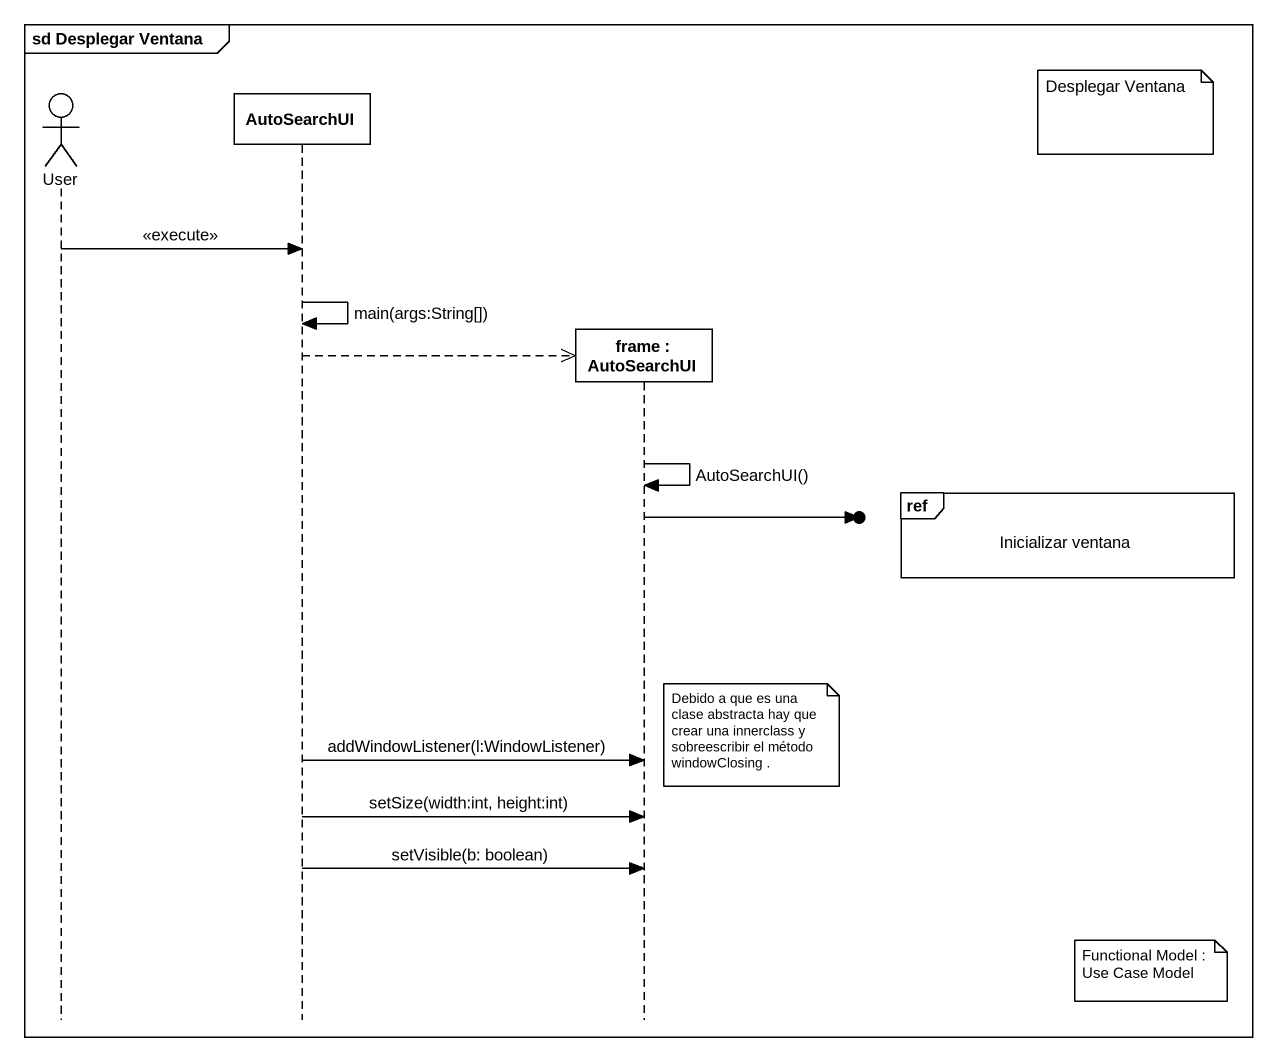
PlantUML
@startuml
mainframe sd Desplegar Ventana
hide footbox
actor User
participant AutoSearchUI
participant "frame : AutoSearchUI" as frame_

note right of frame_ : Desplegar Ventana
User -> AutoSearchUI : <<execute>>
AutoSearchUI -> AutoSearchUI : main(args:String[])
AutoSearchUI -->> frame_ **
frame_ -> frame_ : AutoSearchUI()
ref over frame_ : Inicializar ventana
frame_ ->o]
note right of frame_ : Debido a que es una clase abstracta hay que crear una innerclass y sobreescribir el método windowClosing .
AutoSearchUI -> frame_ : addWindowListener(l:WindowListener)
AutoSearchUI -> frame_ : setSize(width:int, height:int)
AutoSearchUI -> frame_ : setVisible(b: boolean)
note right of frame_ : Functional Model : Use Case Model
@enduml
